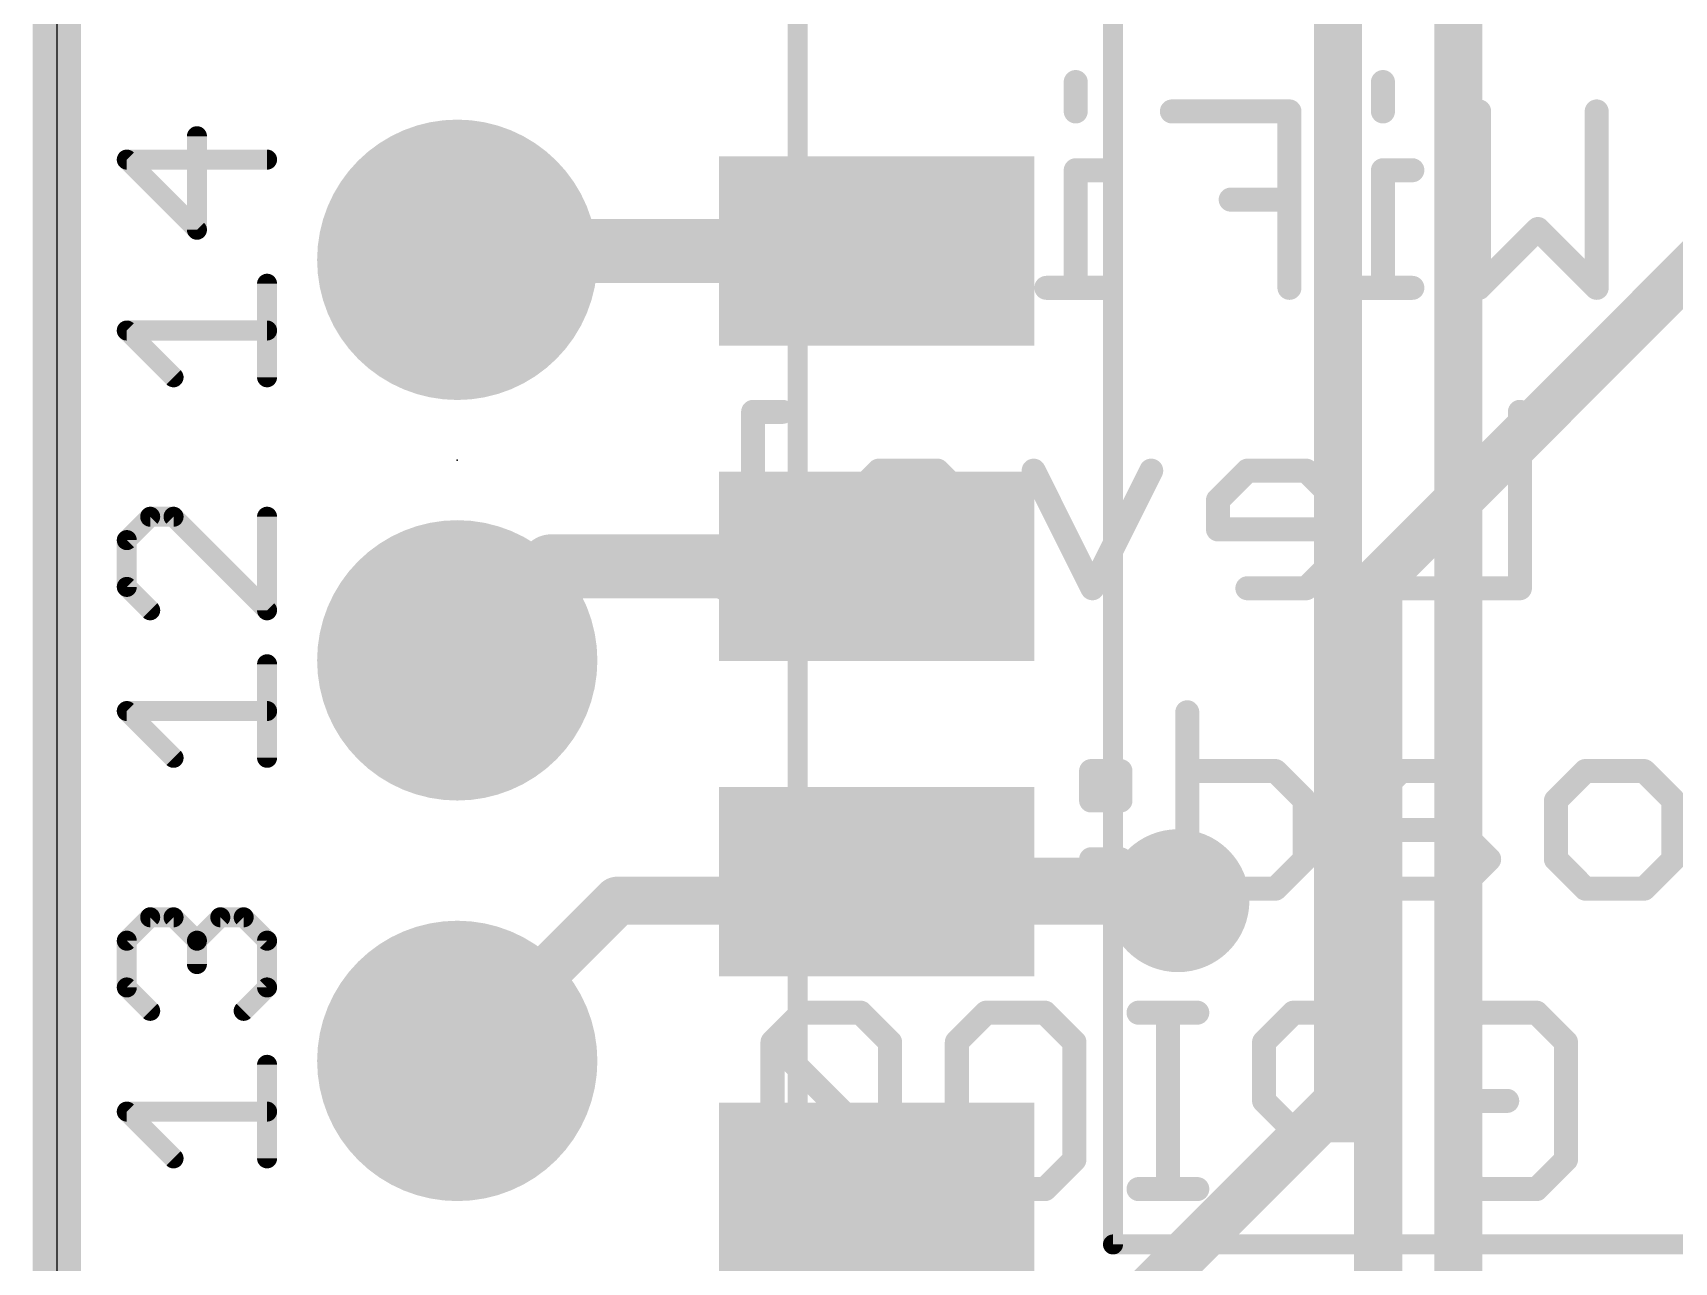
# Model space of a CAD drawing. Extents: x -0.2 to 25.6, y -0.2 to 38.2.
# Drawn here: x -0.15 to 10.26, y 15.23 to 23.03 of the extents above; entities that cross this region are included whole.
import ezdxf

# ---------------------------------------------------------------- set-up
doc = ezdxf.new("R2010")
doc.units = 0
for name, color, linetype in [('1', 12, 'CONTINUOUS'), ('16', 132, 'CONTINUOUS'), ('17', 110, 'CONTINUOUS'), ('18', 110, 'CONTINUOUS'), ('20', 53, 'CONTINUOUS'), ('21', 40, 'CONTINUOUS'), ('22', 6, 'CONTINUOUS'), ('23', 53, 'CONTINUOUS')]:
    doc.layers.add(name, color=color, linetype=linetype)

# ---------------------------------------------------------------- blocks, each defined once
blk = doc.blocks.new('ROUNDP')
at = {"const_width": 0.5}
blk.add_lwpolyline([(0, -0.25, 1), (0, 0.25, 1), (0, -0.25)], format="xyb", dxfattribs=at)
blk = doc.blocks.new('RECT')
blk.add_solid([(-0.5, -0.5), (0.5, -0.5), (-0.5, 0.5), (0.5, 0.5)])
blk = doc.blocks.new('ROUNDV')
at = {"const_width": 0.5}
blk.add_lwpolyline([(0, -0.25, 1), (0, 0.25, 1), (0, -0.25)], format="xyb", dxfattribs=at)

msp = doc.modelspace()

# ---------------------------------------------------------------- linework, layer by layer
at = {"layer": '1'}
for points, const_width in [([(0, 0), (0, 32.512)], 0.3048), ([(8.89, 27.178), (8.89, 13.015)], 0.3048), ([(8.128, 23.876), (8.128, 16.256)], 0.3048), ([(2.596, 21.646), (2.54, 21.59)], 0.4064), ([(4.374, 21.646), (2.596, 21.646)], 0.4064), ([(4.374, 21.646), (5.2, 21.646)], 0.3048), ([(3.136, 19.646), (2.54, 19.05)], 0.4064), ([(4.914, 19.646), (3.136, 19.646)], 0.4064), ([(4.914, 19.646), (5.2, 19.646)], 0.3048), ([(6.992, 17.646), (5.2, 17.646)], 0.3048), ([(7.112, 17.526), (6.992, 17.646)], 0.3048), ([(8.128, 16.256), (6.858, 14.986)], 0.3048), ([(5.2, 15.646), (5.2, 14.739)], 0.4064)]:
    msp.add_lwpolyline(points, dxfattribs=dict(at, const_width=const_width))
for points, const_width in [([(2.4682, 21.6618, 1), (2.6118, 21.5182)], 0.2032), ([(2.596, 21.7476, 1), (2.596, 21.5444)], 0.2032), ([(2.6678, 21.5742, 1), (2.5242, 21.7178)], 0.2032), ([(4.374, 21.7222, 1), (4.374, 21.5698)], 0.1524), ([(4.374, 21.5444, 1), (4.374, 21.7476)], 0.2032), ([(5.2, 21.5698, 1), (5.2, 21.7222)], 0.1524), ([(3.136, 19.7476, 1), (3.136, 19.5444)], 0.2032), ([(3.2078, 19.5742, 1), (3.0642, 19.7178)], 0.2032), ([(4.914, 19.7222, 1), (4.914, 19.5698)], 0.1524), ([(4.914, 19.5444, 1), (4.914, 19.7476)], 0.2032), ([(5.2, 19.5698, 1), (5.2, 19.7222)], 0.1524), ([(2.4682, 19.1218, 1), (2.6118, 18.9782)], 0.2032), ([(5.2, 17.7222, 1), (5.2, 17.5698)], 0.1524), ([(7.0459, 17.6999, 1), (6.9381, 17.5921)], 0.1524), ([(6.992, 17.5698, 1), (6.992, 17.7222)], 0.1524), ([(7.0581, 17.4721, 1), (7.1659, 17.5799)], 0.1524), ([(8.1819, 16.2021, 1), (8.0741, 16.3099)], 0.1524), ([(8.0518, 16.256, 1), (8.2042, 16.256)], 0.1524), ([(5.3016, 15.646, 1), (5.0984, 15.646)], 0.2032)]:
    msp.add_lwpolyline(points, format="xyb", dxfattribs=dict(at, const_width=const_width))
at = {"layer": '16', "const_width": 0.3048}
for points in [[(0, 0), (0, 32.512)], [(8.382, 19.558), (12.192, 23.368)], [(8.382, 2.794), (8.382, 19.558)], [(3.556, 17.526), (2.54, 16.51)], [(7.112, 17.526), (3.556, 17.526)]]:
    msp.add_lwpolyline(points, dxfattribs=at)
at = {"layer": '16', "const_width": 0.1524}
for points in [[(8.4582, 19.558, 1), (8.3058, 19.558)], [(8.3281, 19.6119, 1), (8.4359, 19.5041)], [(3.556, 17.6022, 1), (3.556, 17.4498)], [(3.6099, 17.4721, 1), (3.5021, 17.5799)], [(7.112, 17.4498, 1), (7.112, 17.6022)], [(2.4861, 16.5639, 1), (2.5939, 16.4561)]]:
    msp.add_lwpolyline(points, format="xyb", dxfattribs=at)
at = {"layer": '20'}
msp.add_line((0, 35.56), (0, 2.54), dxfattribs=at)
at = {"layer": '21', "const_width": 0.127}
for points in [[(4.7, 14.146), (4.7, 38.146)], [(6.7, 15.346), (6.7, 30.346)], [(0.8886, 21.7805), (0.8886, 22.3737)], [(1.3335, 22.2254), (0.4437, 22.2254)], [(0.4437, 22.2254), (0.8886, 21.7805)], [(1.3335, 20.845), (1.3335, 21.4382)], [(0.7403, 20.845), (0.4437, 21.1416)], [(0.4437, 21.1416), (1.3335, 21.1416)], [(0.592, 19.9607), (0.4437, 19.8124)], [(0.7403, 19.9607), (0.592, 19.9607)], [(1.3335, 19.3675), (0.7403, 19.9607)], [(1.3335, 19.9607), (1.3335, 19.3675)], [(0.4437, 19.8124), (0.4437, 19.5158)], [(0.4437, 19.5158), (0.592, 19.3675)], [(1.3335, 18.432), (1.3335, 19.0252)], [(0.7403, 18.432), (0.4437, 18.7286)], [(0.4437, 18.7286), (1.3335, 18.7286)], [(0.4437, 17.2724), (0.592, 17.4207)], [(0.592, 17.4207), (0.7403, 17.4207)], [(0.7403, 17.4207), (0.8886, 17.2724)], [(0.8886, 17.2724), (1.0369, 17.4207)], [(1.0369, 17.4207), (1.1852, 17.4207)], [(1.1852, 17.4207), (1.3335, 17.2724)], [(0.4437, 16.9758), (0.4437, 17.2724)], [(0.8886, 17.2724), (0.8886, 17.1241)], [(1.3335, 17.2724), (1.3335, 16.9758)], [(0.592, 16.8275), (0.4437, 16.9758)], [(1.3335, 16.9758), (1.1852, 16.8275)], [(1.3335, 15.892), (1.3335, 16.4852)], [(0.7403, 15.892), (0.4437, 16.1886)], [(0.4437, 16.1886), (1.3335, 16.1886)], [(18.7, 15.346), (6.7, 15.346)]]:
    msp.add_lwpolyline(points, dxfattribs=at)
at = {"layer": '21', "const_width": 0.0635}
for points in [[(0.9204, 22.3737, 1), (0.8569, 22.3737)], [(0.4437, 22.2571, 1), (0.4437, 22.1936)], [(0.4662, 22.2478, 1), (0.4213, 22.2029)], [(1.3335, 22.1936, 1), (1.3335, 22.2571)], [(0.8569, 21.7805, 1), (0.9204, 21.7805)], [(0.8662, 21.758, 1), (0.9111, 21.803)], [(1.3653, 21.4382, 1), (1.3018, 21.4382)], [(0.4437, 21.1733, 1), (0.4437, 21.1098)], [(0.4662, 21.164, 1), (0.4213, 21.1191)], [(1.3335, 21.1098, 1), (1.3335, 21.1733)], [(0.7179, 20.8225, 1), (0.7628, 20.8674)], [(1.3018, 20.845, 1), (1.3653, 20.845)], [(0.592, 19.9924, 1), (0.592, 19.9289)], [(0.6145, 19.9382, 1), (0.5696, 19.9831)], [(0.7628, 19.9831, 1), (0.7179, 19.9382)], [(0.7403, 19.9289, 1), (0.7403, 19.9924)], [(1.3653, 19.9607, 1), (1.3018, 19.9607)], [(0.4755, 19.8124, 1), (0.412, 19.8124)], [(0.4213, 19.8348, 1), (0.4662, 19.7899)], [(0.4662, 19.5382, 1), (0.4213, 19.4933)], [(0.412, 19.5158, 1), (0.4755, 19.5158)], [(0.5696, 19.345, 1), (0.6145, 19.39)], [(1.3018, 19.3675, 1), (1.3653, 19.3675)], [(1.311, 19.345, 1), (1.356, 19.39)], [(1.3653, 19.0252, 1), (1.3018, 19.0252)], [(0.4437, 18.7603, 1), (0.4437, 18.6968)], [(0.4662, 18.751, 1), (0.4213, 18.7061)], [(1.3335, 18.6968, 1), (1.3335, 18.7603)], [(0.7179, 18.4095, 1), (0.7628, 18.4544)], [(1.3018, 18.432, 1), (1.3653, 18.432)], [(0.592, 17.4524, 1), (0.592, 17.3889)], [(0.6145, 17.3982, 1), (0.5696, 17.4431)], [(0.7628, 17.4431, 1), (0.7179, 17.3982)], [(0.7403, 17.3889, 1), (0.7403, 17.4524)], [(1.0369, 17.4524, 1), (1.0369, 17.3889)], [(1.0594, 17.3982, 1), (1.0145, 17.4431)], [(1.2077, 17.4431, 1), (1.1628, 17.3982)], [(1.1852, 17.3889, 1), (1.1852, 17.4524)], [(0.4755, 17.2724, 1), (0.412, 17.2724)], [(0.4213, 17.2948, 1), (0.4662, 17.2499)], [(0.9204, 17.2724, 1), (0.8569, 17.2724)], [(0.8662, 17.2948, 1), (0.9111, 17.2499)], [(0.8662, 17.2499, 1), (0.9111, 17.2948)], [(1.3653, 17.2724, 1), (1.3018, 17.2724)], [(1.311, 17.2499, 1), (1.356, 17.2948)], [(0.8569, 17.1241, 1), (0.9204, 17.1241)], [(0.412, 16.9758, 1), (0.4755, 16.9758)], [(0.4662, 16.9982, 1), (0.4213, 16.9533)], [(1.3018, 16.9758, 1), (1.3653, 16.9758)], [(1.356, 16.9533, 1), (1.311, 16.9982)], [(0.5696, 16.805, 1), (0.6145, 16.85)], [(1.1628, 16.85, 1), (1.2077, 16.805)], [(1.3653, 16.4852, 1), (1.3018, 16.4852)], [(0.4437, 16.2203, 1), (0.4437, 16.1568)], [(0.4662, 16.211, 1), (0.4213, 16.1661)], [(1.3335, 16.1568, 1), (1.3335, 16.2203)], [(0.7179, 15.8695, 1), (0.7628, 15.9144)], [(1.3018, 15.892, 1), (1.3653, 15.892)], [(6.7, 15.3778, 1), (6.7, 15.3142)], [(6.6683, 15.346, 1), (6.7317, 15.346)]]:
    msp.add_lwpolyline(points, format="xyb", dxfattribs=at)
at = {"layer": '22', "const_width": 0.1524}
for points in [[(6.4634, 22.7172), (6.4634, 22.5308)], [(8.4124, 22.7172), (8.4124, 22.5308)], [(7.8192, 22.5308), (7.0735, 22.5308)], [(7.8192, 21.4122), (7.8192, 22.5308)], [(9.0225, 21.4122), (9.0225, 22.5308)], [(9.7682, 22.5308), (9.7682, 21.4122)], [(6.6498, 22.1579), (6.4634, 22.1579)], [(6.4634, 22.1579), (6.4634, 21.4122)], [(8.5988, 22.1579), (8.4124, 22.1579)], [(8.4124, 22.1579), (8.4124, 21.4122)], [(7.8192, 21.9715), (7.4464, 21.9715)], [(9.3954, 21.7851), (9.0225, 21.4122)], [(9.7682, 21.4122), (9.3954, 21.7851)], [(6.6498, 21.4122), (6.277, 21.4122)], [(8.5988, 21.4122), (8.226, 21.4122)], [(4.6034, 20.6258), (4.417, 20.6258)], [(4.417, 20.6258), (4.417, 19.5072)], [(9.281, 20.6258), (9.281, 19.5072)], [(5.2135, 20.2529), (5.0271, 20.0665)], [(5.5864, 20.2529), (5.2135, 20.2529)], [(5.7728, 20.0665), (5.5864, 20.2529)], [(6.5693, 19.5072), (6.1965, 20.2529)], [(6.9422, 20.2529), (6.5693, 19.5072)], [(7.5523, 20.2529), (7.3659, 20.0665)], [(7.9252, 20.2529), (7.5523, 20.2529)], [(8.1116, 20.0665), (7.9252, 20.2529)], [(5.0271, 20.0665), (5.0271, 19.8801)], [(5.7728, 19.6936), (5.7728, 20.0665)], [(7.3659, 20.0665), (7.3659, 19.8801)], [(8.1116, 19.6936), (8.1116, 20.0665)], [(5.0271, 19.8801), (5.7728, 19.8801)], [(7.3659, 19.8801), (8.1116, 19.8801)], [(5.5864, 19.5072), (5.7728, 19.6936)], [(7.9252, 19.5072), (8.1116, 19.6936)], [(4.6034, 19.5072), (4.2305, 19.5072)], [(5.2135, 19.5072), (5.5864, 19.5072)], [(7.5523, 19.5072), (7.9252, 19.5072)], [(9.281, 19.5072), (8.5353, 19.5072)], [(7.171, 18.7208), (7.171, 17.6022)], [(6.7473, 18.3479), (6.5609, 18.3479)], [(6.5609, 18.3479), (6.5609, 18.1615)], [(6.7473, 18.1615), (6.7473, 18.3479)], [(7.7303, 18.3479), (7.171, 18.3479)], [(7.9167, 18.1615), (7.7303, 18.3479)], [(8.5268, 18.3479), (8.3404, 18.1615)], [(8.8997, 18.3479), (8.5268, 18.3479)], [(9.5098, 18.1615), (9.6962, 18.3479)], [(9.6962, 18.3479), (10.069, 18.3479)], [(10.069, 18.3479), (10.2555, 18.1615)], [(6.5609, 18.1615), (6.7473, 18.1615)], [(7.9167, 17.7886), (7.9167, 18.1615)], [(8.3404, 18.1615), (8.3404, 17.6022)], [(9.5098, 17.7886), (9.5098, 18.1615)], [(10.2555, 18.1615), (10.2555, 17.7886)], [(8.8997, 17.975), (8.3404, 17.975)], [(9.0861, 17.7886), (8.8997, 17.975)], [(6.7473, 17.7886), (6.5609, 17.7886)], [(6.5609, 17.7886), (6.5609, 17.6022)], [(6.7473, 17.6022), (6.7473, 17.7886)], [(7.7303, 17.6022), (7.9167, 17.7886)], [(8.8997, 17.6022), (9.0861, 17.7886)], [(9.6962, 17.6022), (9.5098, 17.7886)], [(10.2555, 17.7886), (10.069, 17.6022)], [(6.5609, 17.6022), (6.7473, 17.6022)], [(7.171, 17.6022), (7.7303, 17.6022)], [(8.3404, 17.6022), (8.8997, 17.6022)], [(10.069, 17.6022), (9.6962, 17.6022)], [(4.7263, 16.8158), (4.5398, 16.6293)], [(5.0991, 16.8158), (4.7263, 16.8158)], [(5.2855, 16.6293), (5.0991, 16.8158)], [(5.7092, 16.6293), (5.8957, 16.8158)], [(5.8957, 16.8158), (6.2685, 16.8158)], [(6.2685, 16.8158), (6.4549, 16.6293)], [(7.2345, 16.8158), (6.8617, 16.8158)], [(7.0481, 15.6972), (7.0481, 16.8158)], [(7.8447, 16.8158), (7.6582, 16.6293)], [(8.4039, 16.8158), (7.8447, 16.8158)], [(8.4039, 15.6972), (8.4039, 16.8158)], [(8.8276, 16.6293), (9.0141, 16.8158)], [(9.0141, 16.8158), (9.3869, 16.8158)], [(9.3869, 16.8158), (9.5733, 16.6293)], [(4.5398, 16.6293), (4.5398, 15.8836)], [(5.2855, 15.8836), (4.5398, 16.6293)], [(5.2855, 15.8836), (5.2855, 16.6293)], [(5.7092, 15.8836), (5.7092, 16.6293)], [(6.4549, 16.6293), (6.4549, 15.8836)], [(7.6582, 16.6293), (7.6582, 16.2565)], [(9.5733, 16.6293), (9.5733, 15.8836)], [(7.6582, 16.2565), (7.8447, 16.0701)], [(8.8276, 15.8836), (8.8276, 16.2565)], [(8.8276, 16.2565), (9.2005, 16.2565)], [(7.8447, 16.0701), (8.4039, 16.0701)], [(4.5398, 15.8836), (4.7263, 15.6972)], [(5.0991, 15.6972), (5.2855, 15.8836)], [(5.8957, 15.6972), (5.7092, 15.8836)], [(6.4549, 15.8836), (6.2685, 15.6972)], [(9.0141, 15.6972), (8.8276, 15.8836)], [(9.5733, 15.8836), (9.3869, 15.6972)], [(4.7263, 15.6972), (5.0991, 15.6972)], [(6.2685, 15.6972), (5.8957, 15.6972)], [(7.2345, 15.6972), (6.8617, 15.6972)], [(9.3869, 15.6972), (9.0141, 15.6972)]]:
    msp.add_lwpolyline(points, dxfattribs=at)
at = {"layer": '22', "const_width": 0.0762}
for points in [[(6.5015, 22.7172, 1), (6.4253, 22.7172)], [(8.4505, 22.7172, 1), (8.3743, 22.7172)], [(7.0735, 22.5689, 1), (7.0735, 22.4927)], [(7.8573, 22.5308, 1), (7.7811, 22.5308)], [(7.8192, 22.4927, 1), (7.8192, 22.5689)], [(9.0606, 22.5308, 1), (8.9844, 22.5308)], [(9.8063, 22.5308, 1), (9.7301, 22.5308)], [(6.4253, 22.5308, 1), (6.5015, 22.5308)], [(8.3743, 22.5308, 1), (8.4505, 22.5308)], [(6.4634, 22.196, 1), (6.4634, 22.1198)], [(6.5015, 22.1579, 1), (6.4253, 22.1579)], [(6.6498, 22.1198, 1), (6.6498, 22.196)], [(8.4124, 22.196, 1), (8.4124, 22.1198)], [(8.4505, 22.1579, 1), (8.3743, 22.1579)], [(8.5988, 22.1198, 1), (8.5988, 22.196)], [(7.4464, 22.0096, 1), (7.4464, 21.9334)], [(7.8192, 21.9334, 1), (7.8192, 22.0096)], [(9.4223, 21.812, 1), (9.3684, 21.7581)], [(9.4223, 21.7581, 1), (9.3684, 21.812)], [(6.277, 21.4503, 1), (6.277, 21.3741)], [(6.4253, 21.4122, 1), (6.5015, 21.4122)], [(6.6498, 21.3741, 1), (6.6498, 21.4503)], [(7.7811, 21.4122, 1), (7.8573, 21.4122)], [(8.226, 21.4503, 1), (8.226, 21.3741)], [(8.3743, 21.4122, 1), (8.4505, 21.4122)], [(8.5988, 21.3741, 1), (8.5988, 21.4503)], [(8.9844, 21.4122, 1), (9.0606, 21.4122)], [(8.9956, 21.4391, 1), (9.0495, 21.3853)], [(9.7301, 21.4122, 1), (9.8063, 21.4122)], [(9.7413, 21.3853, 1), (9.7952, 21.4391)], [(4.417, 20.6639, 1), (4.417, 20.5877)], [(4.4551, 20.6258, 1), (4.3789, 20.6258)], [(4.6034, 20.5877, 1), (4.6034, 20.6639)], [(9.3191, 20.6258, 1), (9.2429, 20.6258)], [(5.2135, 20.291, 1), (5.2135, 20.2148)], [(5.2405, 20.226, 1), (5.1866, 20.2798)], [(5.6133, 20.2798, 1), (5.5594, 20.226)], [(5.5864, 20.2148, 1), (5.5864, 20.291)], [(6.2306, 20.2699, 1), (6.1624, 20.2359)], [(6.9763, 20.2359, 1), (6.9081, 20.2699)], [(7.5523, 20.291, 1), (7.5523, 20.2148)], [(7.5792, 20.226, 1), (7.5254, 20.2798)], [(7.9521, 20.2798, 1), (7.8982, 20.226)], [(7.9252, 20.2148, 1), (7.9252, 20.291)], [(5.0001, 20.0934, 1), (5.054, 20.0395)], [(5.0652, 20.0665, 1), (4.989, 20.0665)], [(5.8109, 20.0665, 1), (5.7347, 20.0665)], [(5.7458, 20.0395, 1), (5.7997, 20.0934)], [(7.3389, 20.0934, 1), (7.3928, 20.0395)], [(7.404, 20.0665, 1), (7.3278, 20.0665)], [(8.1497, 20.0665, 1), (8.0735, 20.0665)], [(8.0846, 20.0395, 1), (8.1385, 20.0934)], [(5.0271, 19.9182, 1), (5.0271, 19.842)], [(4.989, 19.8801, 1), (5.0652, 19.8801)], [(5.7728, 19.842, 1), (5.7728, 19.9182)], [(7.3659, 19.9182, 1), (7.3659, 19.842)], [(7.3278, 19.8801, 1), (7.404, 19.8801)], [(8.1116, 19.842, 1), (8.1116, 19.9182)], [(5.7347, 19.6936, 1), (5.8109, 19.6936)], [(5.7997, 19.6667, 1), (5.7458, 19.7206)], [(8.0735, 19.6936, 1), (8.1497, 19.6936)], [(8.1385, 19.6667, 1), (8.0846, 19.7206)], [(4.2305, 19.5453, 1), (4.2305, 19.4691)], [(4.6034, 19.4691, 1), (4.6034, 19.5453)], [(5.2135, 19.5453, 1), (5.2135, 19.4691)], [(5.5864, 19.4691, 1), (5.5864, 19.5453)], [(7.5523, 19.5453, 1), (7.5523, 19.4691)], [(7.9252, 19.4691, 1), (7.9252, 19.5453)], [(8.5353, 19.5453, 1), (8.5353, 19.4691)], [(9.281, 19.4691, 1), (9.281, 19.5453)], [(4.3789, 19.5072, 1), (4.4551, 19.5072)], [(5.5594, 19.5341, 1), (5.6133, 19.4803)], [(6.5353, 19.5242, 1), (6.6034, 19.4902)], [(6.5353, 19.4902, 1), (6.6034, 19.5242)], [(7.8982, 19.5341, 1), (7.9521, 19.4803)], [(9.2429, 19.5072, 1), (9.3191, 19.5072)], [(7.2091, 18.7208, 1), (7.1329, 18.7208)], [(6.5609, 18.386, 1), (6.5609, 18.3098)], [(6.599, 18.3479, 1), (6.5228, 18.3479)], [(6.7854, 18.3479, 1), (6.7092, 18.3479)], [(6.7473, 18.3098, 1), (6.7473, 18.386)], [(7.171, 18.386, 1), (7.171, 18.3098)], [(7.7572, 18.3748, 1), (7.7033, 18.321)], [(7.7303, 18.3098, 1), (7.7303, 18.386)], [(8.5268, 18.386, 1), (8.5268, 18.3098)], [(8.5537, 18.321, 1), (8.4999, 18.3748)], [(8.8997, 18.3098, 1), (8.8997, 18.386)], [(9.6962, 18.386, 1), (9.6962, 18.3098)], [(9.7231, 18.321, 1), (9.6693, 18.3748)], [(10.096, 18.3748, 1), (10.0421, 18.321)], [(10.069, 18.3098, 1), (10.069, 18.386)], [(6.5609, 18.1996, 1), (6.5609, 18.1234)], [(6.7473, 18.1234, 1), (6.7473, 18.1996)], [(7.9548, 18.1615, 1), (7.8786, 18.1615)], [(7.8897, 18.1345, 1), (7.9436, 18.1884)], [(8.3134, 18.1884, 1), (8.3673, 18.1345)], [(8.3785, 18.1615, 1), (8.3023, 18.1615)], [(9.4828, 18.1884, 1), (9.5367, 18.1345)], [(9.5479, 18.1615, 1), (9.4717, 18.1615)], [(10.2936, 18.1615, 1), (10.2174, 18.1615)], [(10.2285, 18.1345, 1), (10.2824, 18.1884)], [(6.5228, 18.1615, 1), (6.599, 18.1615)], [(6.7092, 18.1615, 1), (6.7854, 18.1615)], [(8.3404, 18.0131, 1), (8.3404, 17.9369)], [(8.9266, 18.002, 1), (8.8727, 17.9481)], [(8.8997, 17.9369, 1), (8.8997, 18.0131)], [(6.5609, 17.8267, 1), (6.5609, 17.7505)], [(6.599, 17.7886, 1), (6.5228, 17.7886)], [(6.7854, 17.7886, 1), (6.7092, 17.7886)], [(6.7473, 17.7505, 1), (6.7473, 17.8267)], [(7.8786, 17.7886, 1), (7.9548, 17.7886)], [(7.9436, 17.7617, 1), (7.8897, 17.8156)], [(9.113, 17.7617, 1), (9.0591, 17.8156)], [(9.0591, 17.7617, 1), (9.113, 17.8156)], [(9.5367, 17.8156, 1), (9.4828, 17.7617)], [(9.4717, 17.7886, 1), (9.5479, 17.7886)], [(10.2174, 17.7886, 1), (10.2936, 17.7886)], [(10.2824, 17.7617, 1), (10.2285, 17.8156)], [(6.5609, 17.6403, 1), (6.5609, 17.5641)], [(6.5228, 17.6022, 1), (6.599, 17.6022)], [(6.7092, 17.6022, 1), (6.7854, 17.6022)], [(6.7473, 17.5641, 1), (6.7473, 17.6403)], [(7.171, 17.6403, 1), (7.171, 17.5641)], [(7.1329, 17.6022, 1), (7.2091, 17.6022)], [(7.7033, 17.6291, 1), (7.7572, 17.5753)], [(7.7303, 17.5641, 1), (7.7303, 17.6403)], [(8.3404, 17.6403, 1), (8.3404, 17.5641)], [(8.3023, 17.6022, 1), (8.3785, 17.6022)], [(8.8727, 17.6291, 1), (8.9266, 17.5753)], [(8.8997, 17.5641, 1), (8.8997, 17.6403)], [(9.6962, 17.6403, 1), (9.6962, 17.5641)], [(9.6693, 17.5753, 1), (9.7231, 17.6291)], [(10.0421, 17.6291, 1), (10.096, 17.5753)], [(10.069, 17.5641, 1), (10.069, 17.6403)], [(4.7263, 16.8539, 1), (4.7263, 16.7777)], [(4.7532, 16.7888, 1), (4.6993, 16.8427)], [(5.1261, 16.8427, 1), (5.0722, 16.7888)], [(5.0991, 16.7777, 1), (5.0991, 16.8539)], [(5.8957, 16.8539, 1), (5.8957, 16.7777)], [(5.9226, 16.7888, 1), (5.8687, 16.8427)], [(6.2955, 16.8427, 1), (6.2416, 16.7888)], [(6.2685, 16.7777, 1), (6.2685, 16.8539)], [(6.8617, 16.8539, 1), (6.8617, 16.7777)], [(7.0862, 16.8158, 1), (7.01, 16.8158)], [(7.2345, 16.7777, 1), (7.2345, 16.8539)], [(7.8447, 16.8539, 1), (7.8447, 16.7777)], [(7.8716, 16.7888, 1), (7.8177, 16.8427)], [(8.442, 16.8158, 1), (8.3658, 16.8158)], [(8.4039, 16.7777, 1), (8.4039, 16.8539)], [(9.0141, 16.8539, 1), (9.0141, 16.7777)], [(9.041, 16.7888, 1), (8.9871, 16.8427)], [(9.4138, 16.8427, 1), (9.36, 16.7888)], [(9.3869, 16.7777, 1), (9.3869, 16.8539)], [(4.5668, 16.6563, 1), (4.5129, 16.6024)], [(4.5779, 16.6293, 1), (4.5017, 16.6293)], [(4.5129, 16.6563, 1), (4.5668, 16.6024)], [(5.3236, 16.6293, 1), (5.2474, 16.6293)], [(5.2586, 16.6024, 1), (5.3125, 16.6563)], [(5.7473, 16.6293, 1), (5.6711, 16.6293)], [(5.6823, 16.6563, 1), (5.7362, 16.6024)], [(6.493, 16.6293, 1), (6.4168, 16.6293)], [(6.428, 16.6024, 1), (6.4819, 16.6563)], [(7.6963, 16.6293, 1), (7.6201, 16.6293)], [(7.6313, 16.6563, 1), (7.6852, 16.6024)], [(8.8007, 16.6563, 1), (8.8546, 16.6024)], [(9.6114, 16.6293, 1), (9.5352, 16.6293)], [(9.5464, 16.6024, 1), (9.6003, 16.6563)], [(7.6852, 16.2834, 1), (7.6313, 16.2295)], [(7.6201, 16.2565, 1), (7.6963, 16.2565)], [(8.8657, 16.2565, 1), (8.7895, 16.2565)], [(8.8276, 16.2946, 1), (8.8276, 16.2184)], [(9.2005, 16.2184, 1), (9.2005, 16.2946)], [(7.8447, 16.1082, 1), (7.8447, 16.032)], [(8.4039, 16.032, 1), (8.4039, 16.1082)], [(7.8177, 16.0431, 1), (7.8716, 16.097)], [(4.5668, 15.9106, 1), (4.5129, 15.8567)], [(5.3125, 15.8567, 1), (5.2586, 15.9106)], [(5.2586, 15.8567, 1), (5.3125, 15.9106)], [(5.7362, 15.9106, 1), (5.6823, 15.8567)], [(6.4819, 15.8567, 1), (6.428, 15.9106)], [(8.8546, 15.9106, 1), (8.8007, 15.8567)], [(9.6003, 15.8567, 1), (9.5464, 15.9106)], [(4.5017, 15.8836, 1), (4.5779, 15.8836)], [(5.2474, 15.8836, 1), (5.3236, 15.8836)], [(5.6711, 15.8836, 1), (5.7473, 15.8836)], [(6.4168, 15.8836, 1), (6.493, 15.8836)], [(8.7895, 15.8836, 1), (8.8657, 15.8836)], [(9.5352, 15.8836, 1), (9.6114, 15.8836)], [(4.7263, 15.7353, 1), (4.7263, 15.6591)], [(4.6993, 15.6703, 1), (4.7532, 15.7241)], [(5.0722, 15.7241, 1), (5.1261, 15.6703)], [(5.0991, 15.6591, 1), (5.0991, 15.7353)], [(5.8957, 15.7353, 1), (5.8957, 15.6591)], [(5.8687, 15.6703, 1), (5.9226, 15.7241)], [(6.2416, 15.7241, 1), (6.2955, 15.6703)], [(6.2685, 15.6591, 1), (6.2685, 15.7353)], [(6.8617, 15.7353, 1), (6.8617, 15.6591)], [(7.01, 15.6972, 1), (7.0862, 15.6972)], [(7.2345, 15.6591, 1), (7.2345, 15.7353)], [(8.3658, 15.6972, 1), (8.442, 15.6972)], [(9.0141, 15.7353, 1), (9.0141, 15.6591)], [(8.9871, 15.6703, 1), (9.041, 15.7241)], [(9.36, 15.7241, 1), (9.4138, 15.6703)], [(9.3869, 15.6591, 1), (9.3869, 15.7353)]]:
    msp.add_lwpolyline(points, format="xyb", dxfattribs=at)
at = {"layer": '23'}
msp.add_point((2.54, 20.32), dxfattribs=at)

# ---------------------------------------------------------------- block references
at = {"layer": '1', "xscale": 2, "yscale": 1.2}
for p in [(5.2, 21.646), (5.2, 19.646), (5.2, 17.646), (5.2, 15.646)]:
    msp.add_blockref('RECT', p, dxfattribs=at)
at = {"layer": '17', "xscale": 1.778, "yscale": 1.778}
for p in [(2.54, 21.59), (2.54, 21.59), (2.54, 19.05), (2.54, 19.05), (2.54, 16.51), (2.54, 16.51)]:
    msp.add_blockref('ROUNDP', p, dxfattribs=at)
at = {"layer": '18', "xscale": 0.9064, "yscale": 0.9064}
msp.add_blockref('ROUNDV', (7.112, 17.526), dxfattribs=at)
msp.add_blockref('ROUNDV', (7.112, 17.526), dxfattribs=at)

doc.saveas('drawing.dxf')
